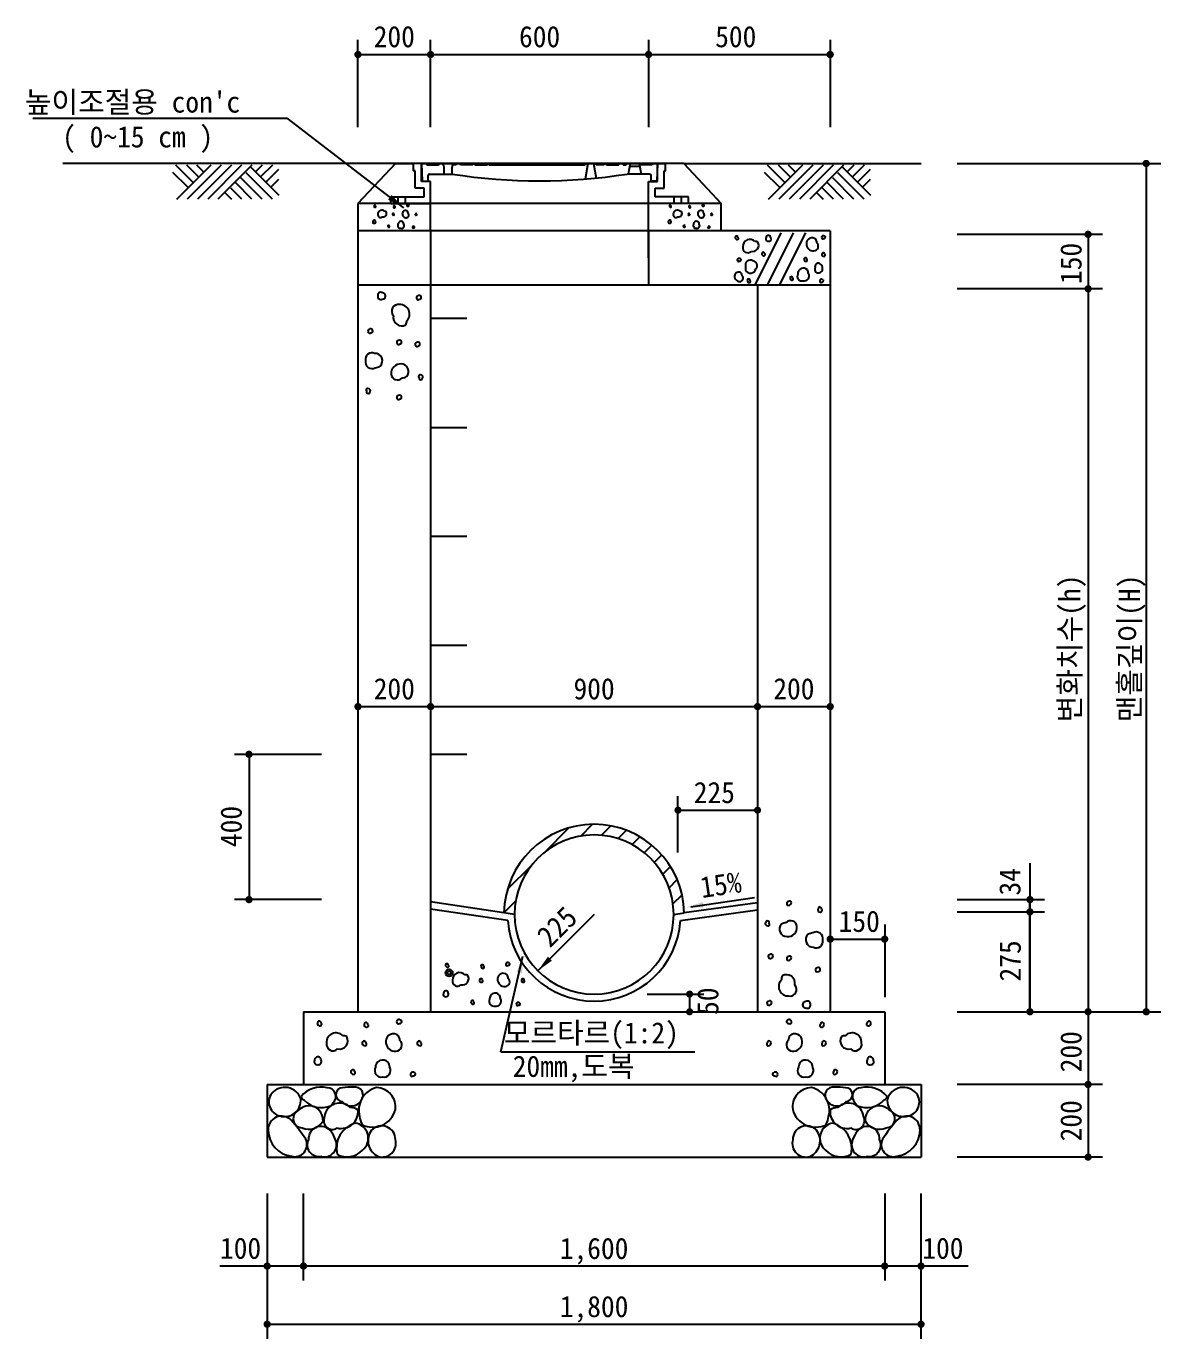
# Model space of a CAD drawing. Header units: inches. Extents: x 14 to 835, y 6 to 110.
# Drawn here: x 55.06 to 87.14, y 20.53 to 57.64 of the extents above; entities that cross this region are included whole.
import ezdxf
from ezdxf.enums import TextEntityAlignment as Align

# ---------------------------------------------------------------- set-up
doc = ezdxf.new("R2010")
doc.units = ezdxf.units.IN
doc.header["$MEASUREMENT"] = 0
for name, color, linetype in [('ARHT', 8, 'Continuous'), ('COBR', 3, 'Continuous'), ('CODN', 1, 'Continuous'), ('COMM', 7, 'Continuous'), ('TEXT', 3, 'Continuous')]:
    doc.layers.add(name, color=color, linetype=linetype)
doc.styles.add('돋움', font='DotumChe.TTF')

# ---------------------------------------------------------------- blocks, each defined once
blk = doc.blocks.new('*X10')
at = {"color": 0}
for p, q in [((6810, 2490), (6810, 2490)), ((6817.5, 2505), (6817.5, 2505)), ((6825, 2490), (6825, 2490)), ((6832.5, 2505), (6832.5, 2505)), ((6840, 2490), (6840, 2490)), ((6855, 2490), (6855, 2490)), ((6870, 2490), (6870, 2490)), ((6885, 2490), (6885, 2490)), ((6900, 2490), (6900, 2490)), ((6915, 2490), (6915, 2490)), ((6930, 2490), (6930, 2490)), ((7590, 2490), (7590, 2490)), ((7605, 2490), (7605, 2490)), ((7620, 2490), (7620, 2490)), ((7635, 2490), (7635, 2490)), ((7650, 2490), (7650, 2490)), ((7665, 2490), (7665, 2490)), ((7680, 2490), (7680, 2490)), ((7687.5, 2505), (7687.5, 2505)), ((7695, 2490), (7695, 2490)), ((7702.5, 2505), (7702.5, 2505)), ((6907.5, 2475), (6907.5, 2475)), ((6922.5, 2475), (6922.5, 2475)), ((6937.5, 2475), (6937.5, 2475)), ((6952.5, 2475), (6952.5, 2475)), ((6967.5, 2475), (6967.5, 2475)), ((6982.5, 2475), (6982.5, 2475)), ((6997.5, 2475), (6997.5, 2475)), ((7005, 2460), (7005, 2460)), ((7012.5, 2475), (7012.5, 2475)), ((7020, 2460), (7020, 2460)), ((7027.5, 2475), (7027.5, 2475)), ((7035, 2460), (7035, 2460)), ((7485, 2460), (7485, 2460)), ((7492.5, 2475), (7492.5, 2475)), ((7500, 2460), (7500, 2460)), ((7507.5, 2475), (7507.5, 2475)), ((7515, 2460), (7515, 2460)), ((7522.5, 2475), (7522.5, 2475)), ((7537.5, 2475), (7537.5, 2475)), ((7552.5, 2475), (7552.5, 2475)), ((7567.5, 2475), (7567.5, 2475)), ((7582.5, 2475), (7582.5, 2475)), ((7597.5, 2475), (7597.5, 2475)), ((7612.5, 2475), (7612.5, 2475)), ((7020, 2430), (7020, 2430)), ((7027.5, 2445), (7027.5, 2445)), ((7027.5, 2415), (7027.5, 2415)), ((7035, 2430), (7035, 2430)), ((7042.5, 2415), (7042.5, 2415)), ((7477.5, 2415), (7477.5, 2415)), ((7485, 2430), (7485, 2430)), ((7492.5, 2445), (7492.5, 2445)), ((7492.5, 2415), (7492.5, 2415)), ((7500, 2430), (7500, 2430)), ((7035, 2400), (7035, 2400)), ((7042.5, 2385), (7042.5, 2385)), ((7477.5, 2385), (7477.5, 2385)), ((7485, 2400), (7485, 2400)), ((7050, 2370), (7050, 2370)), ((7057.5, 2355), (7057.5, 2355)), ((7065, 2340), (7065, 2340)), ((7440, 2340), (7440, 2340)), ((7455, 2340), (7455, 2340)), ((7462.5, 2355), (7462.5, 2355)), ((7470, 2370), (7470, 2370)), ((7072.5, 2325), (7072.5, 2325)), ((7080, 2310), (7080, 2310)), ((7087.5, 2325), (7087.5, 2325)), ((7095, 2310), (7095, 2310)), ((7425, 2310), (7425, 2310)), ((7432.5, 2325), (7432.5, 2325)), ((7440, 2310), (7440, 2310)), ((7447.5, 2325), (7447.5, 2325)), ((7102.5, 2295), (7102.5, 2295)), ((7117.5, 2295), (7117.5, 2295)), ((7125, 2280), (7125, 2280)), ((7140, 2280), (7140, 2280)), ((7147.5, 2265), (7147.5, 2265)), ((7162.5, 2265), (7162.5, 2265)), ((7177.5, 2265), (7177.5, 2265)), ((7342.5, 2265), (7342.5, 2265)), ((7357.5, 2265), (7357.5, 2265)), ((7372.5, 2265), (7372.5, 2265)), ((7380, 2280), (7380, 2280)), ((7395, 2280), (7395, 2280)), ((7402.5, 2295), (7402.5, 2295)), ((7417.5, 2295), (7417.5, 2295)), ((7170, 2250), (7170, 2250)), ((7185, 2250), (7185, 2250)), ((7200, 2250), (7200, 2250)), ((7215, 2250), (7215, 2250)), ((7222.5, 2235), (7222.5, 2235)), ((7230, 2250), (7230, 2250)), ((7237.5, 2235), (7237.5, 2235)), ((7245, 2250), (7245, 2250)), ((7252.5, 2235), (7252.5, 2235)), ((7260, 2250), (7260, 2250)), ((7267.5, 2235), (7267.5, 2235)), ((7275, 2250), (7275, 2250)), ((7282.5, 2235), (7282.5, 2235)), ((7290, 2250), (7290, 2250)), ((7297.5, 2235), (7297.5, 2235)), ((7305, 2250), (7305, 2250)), ((7320, 2250), (7320, 2250)), ((7335, 2250), (7335, 2250)), ((7350, 2250), (7350, 2250))]:
    blk.add_line(p, q, dxfattribs=at)
blk = doc.blocks.new('*X11')
at = {"color": 0}
for p, q in [((7120.3, 2651.3), (7188.8, 2719.8)), ((7222.3, 2696.8), (7255.4, 2730)), ((7281.1, 2699), (7307.6, 2725.5)), ((7328.1, 2689.5), (7351.6, 2713)), ((7367.7, 2672.5), (7389.7, 2694.5)), ((7401.6, 2649.8), (7422.9, 2671.2)), ((7430.3, 2622), (7451.6, 2643.3)), ((7015.2, 2546.2), (7083.7, 2614.7)), ((7453.9, 2589.1), (7475.8, 2610.9)), ((7472, 2550.5), (7495.1, 2573.7)), ((7483, 2505), (7508.8, 2530.8)), ((7005, 2479.6), (7038.2, 2512.7)), ((7513.9, 2479.3), (7514.9, 2480.3))]:
    blk.add_line(p, q, dxfattribs=at)

msp = doc.modelspace()

# ---------------------------------------------------------------- linework, layer by layer
at = {"layer": 'ARHT', "linetype": 'Continuous'}
for p, q in [((59.202, 53.515), (59.624, 53.093)), ((59.286, 53.718), (59.777, 53.227)), ((59.321, 52.748), (60.292, 53.718)), ((59.591, 53.718), (59.933, 53.377)), ((59.624, 52.76), (60.582, 53.718)), ((59.882, 53.718), (60.078, 53.522)), ((59.914, 52.76), (60.873, 53.718)), ((60.205, 52.76), (61.163, 53.718)), ((60.495, 52.76), (61.454, 53.718)), ((61.272, 53.505), (62.018, 52.76)), ((61.418, 53.651), (62.205, 52.863)), ((61.547, 53.521), (61.744, 53.718)), ((61.692, 53.376), (62.035, 53.718)), ((61.838, 53.231), (62.205, 53.598)), ((75.933, 53.515), (76.355, 53.093)), ((76.017, 53.718), (76.509, 53.227)), ((76.052, 52.748), (77.023, 53.718)), ((76.323, 53.718), (76.664, 53.377)), ((76.355, 52.76), (77.314, 53.718)), ((76.613, 53.718), (76.81, 53.522)), ((76.646, 52.76), (77.604, 53.718)), ((76.937, 52.76), (77.895, 53.718)), ((77.227, 52.76), (78.185, 53.718)), ((78.004, 53.505), (78.749, 52.76)), ((78.149, 53.651), (78.937, 52.863)), ((78.279, 53.521), (78.476, 53.718)), ((78.424, 53.376), (78.767, 53.718)), ((78.569, 53.231), (78.937, 53.598)), ((60.836, 53.07), (61.146, 52.76)), ((60.982, 53.215), (61.437, 52.76)), ((61.127, 53.36), (61.727, 52.76)), ((61.983, 53.085), (62.205, 53.308)), ((77.568, 53.07), (77.878, 52.76)), ((77.713, 53.215), (78.168, 52.76)), ((77.859, 53.36), (78.459, 52.76)), ((78.714, 53.085), (78.937, 53.308)), ((60.691, 52.924), (60.868, 52.748)), ((77.423, 52.924), (77.6, 52.748)), ((66.041, 51.971), (66.03, 51.973)), ((74.395, 51.971), (74.385, 51.973)), ((75.675, 50.315), (76.415, 51.794)), ((76.02, 50.315), (76.76, 51.794)), ((76.365, 50.315), (77.105, 51.794)), ((77.603, 50.466), (77.584, 50.47)), ((64.77, 47.256), (64.775, 47.282)), ((77.472, 32.728), (77.466, 32.701)), ((66.065, 28.043), (66.039, 28.049)), ((76.176, 28.043), (76.203, 28.049))]:
    msp.add_line(p, q, dxfattribs=at)
at = {"layer": 'ARHT', "color": 11, "linetype": 'Continuous'}
msp.add_line((69.025, 30.019), (69.005, 30.024), dxfattribs=at)
for radius in [0.1, 0.05]:
    msp.add_circle((67.021, 30.872), radius, dxfattribs=at)
at = {"layer": 'ARHT', "linetype": 'Continuous'}
for centre, radius, start, end in [((64.921, 52.551), 0.0235, 43.2378, 176.8603), ((64.929, 52.55), 0.0316, 175.4289, 272.3895), ((64.929, 52.538), 0.0198, 274.4012, 46.1403), ((64.896, 52.546), 0.047, 7.4707, 26.3965), ((65.117, 52.326), 0.111, 44.87, 182.678), ((65.156, 52.346), 0.0982, 257.4041, 30.0674), ((65.201, 52.32), 0.0846, 62.0906, 93.7289), ((65.444, 52.321), 0.0235, 43.2378, 176.8603), ((65.466, 52.535), 0.0235, 43.2378, 176.8603), ((65.474, 52.534), 0.0316, 175.4289, 272.3895), ((65.419, 52.316), 0.047, 7.4707, 26.3965), ((65.474, 52.522), 0.0198, 274.4012, 46.1403), ((65.441, 52.531), 0.047, 7.4707, 26.3965), ((65.805, 52.33), 0.107, 174.9558, 276.2235), ((65.785, 52.34), 0.0874, 47.147, 179.9017), ((65.811, 52.297), 0.073, 274.4012, 46.1403), ((65.849, 52.566), 0.0269, 44.87, 182.678), ((65.841, 52.562), 0.0187, 169.2856, 313.1112), ((65.69, 52.327), 0.173, 7.4707, 26.3965), ((65.859, 52.571), 0.0237, 257.4041, 30.0674), ((65.87, 52.565), 0.0204, 62.0906, 93.7289), ((66.085, 52.321), 0.0235, 43.2378, 176.8603), ((66.06, 52.316), 0.047, 7.4707, 26.3965), ((73.276, 52.551), 0.0235, 43.2378, 176.8603), ((73.284, 52.55), 0.0316, 175.4289, 272.3895), ((73.284, 52.538), 0.0198, 274.4012, 46.1403), ((73.251, 52.546), 0.047, 7.4707, 26.3965), ((73.472, 52.326), 0.111, 44.87, 182.678), ((73.511, 52.346), 0.0982, 257.4041, 30.0674), ((73.556, 52.32), 0.0846, 62.0906, 93.7289), ((73.799, 52.321), 0.0235, 43.2378, 176.8603), ((73.821, 52.535), 0.0235, 43.2378, 176.8603), ((73.829, 52.534), 0.0316, 175.4289, 272.3895), ((73.774, 52.316), 0.047, 7.4707, 26.3965), ((73.829, 52.522), 0.0198, 274.4012, 46.1403), ((73.796, 52.531), 0.047, 7.4707, 26.3965), ((74.159, 52.33), 0.107, 174.9558, 276.2235), ((74.14, 52.34), 0.0874, 47.147, 179.9017), ((74.166, 52.297), 0.073, 274.4012, 46.1403), ((74.204, 52.566), 0.0269, 44.87, 182.678), ((74.196, 52.562), 0.0187, 169.2856, 313.1112), ((74.045, 52.327), 0.173, 7.4707, 26.3965), ((74.214, 52.571), 0.0237, 257.4041, 30.0674), ((74.224, 52.565), 0.0204, 62.0906, 93.7289), ((74.44, 52.321), 0.0235, 43.2378, 176.8603), ((74.415, 52.316), 0.047, 7.4707, 26.3965), ((64.896, 52.101), 0.0345, 154.5657, 281.7699), ((64.905, 52.118), 0.04, 44.87, 182.678), ((64.911, 52.102), 0.0353, 257.4041, 30.0674), ((64.858, 52.108), 0.0847, 7.4707, 26.3965), ((65.081, 52.307), 0.0774, 169.2856, 313.1112), ((65.319, 51.984), 0.0316, 175.4289, 272.3895), ((65.311, 51.985), 0.0235, 43.2378, 176.8603), ((65.319, 51.972), 0.0198, 274.4012, 46.1403), ((65.286, 51.981), 0.047, 7.4707, 26.3965), ((65.452, 52.32), 0.0316, 175.4289, 272.3895), ((65.452, 52.308), 0.0198, 274.4012, 46.1403), ((65.643, 51.998), 0.0755, 154.5657, 281.7699), ((65.662, 52.034), 0.0875, 44.87, 182.678), ((65.675, 51.999), 0.0771, 257.4041, 30.0674), ((65.558, 52.014), 0.185, 7.4707, 26.3965), ((66.002, 51.949), 0.0187, 169.2856, 313.1112), ((66.011, 51.954), 0.0269, 44.87, 182.678), ((66.02, 51.959), 0.0237, 257.4041, 30.0674), ((66.093, 52.32), 0.0316, 175.4289, 272.3895), ((66.093, 52.308), 0.0198, 274.4012, 46.1403), ((73.251, 52.101), 0.0345, 154.5657, 281.7699), ((73.26, 52.118), 0.04, 44.87, 182.678), ((73.266, 52.102), 0.0353, 257.4041, 30.0674), ((73.212, 52.108), 0.0847, 7.4707, 26.3965), ((73.436, 52.307), 0.0774, 169.2856, 313.1112), ((73.674, 51.984), 0.0316, 175.4289, 272.3895), ((73.666, 51.985), 0.0235, 43.2378, 176.8603), ((73.674, 51.972), 0.0198, 274.4012, 46.1403), ((73.641, 51.981), 0.047, 7.4707, 26.3965), ((73.807, 52.32), 0.0316, 175.4289, 272.3895), ((73.807, 52.308), 0.0198, 274.4012, 46.1403), ((73.998, 51.998), 0.0755, 154.5657, 281.7699), ((74.017, 52.034), 0.0875, 44.87, 182.678), ((74.03, 51.999), 0.0771, 257.4041, 30.0674), ((73.913, 52.014), 0.185, 7.4707, 26.3965), ((74.357, 51.949), 0.0187, 169.2856, 313.1112), ((74.366, 51.954), 0.0269, 44.87, 182.678), ((74.375, 51.959), 0.0237, 257.4041, 30.0674), ((74.448, 52.32), 0.0316, 175.4289, 272.3895), ((74.448, 52.308), 0.0198, 274.4012, 46.1403), ((75.154, 51.664), 0.0427, 43.2378, 176.8603), ((75.168, 51.662), 0.0574, 175.4289, 272.3895), ((75.168, 51.641), 0.0361, 274.4012, 46.1403), ((75.108, 51.655), 0.0855, 7.4707, 26.3965), ((75.527, 51.41), 0.202, 44.87, 182.678), ((76.037, 51.62), 0.0628, 154.5657, 281.7699), ((76.053, 51.65), 0.0728, 44.87, 182.678), ((76.063, 51.621), 0.0642, 257.4041, 30.0674), ((75.966, 51.633), 0.154, 7.4707, 26.3965), ((77.282, 51.496), 0.159, 47.147, 179.9017), ((77.108, 51.473), 0.315, 7.4707, 26.3965), ((77.602, 51.667), 0.0489, 44.87, 182.678), ((77.587, 51.658), 0.034, 169.2856, 313.1112), ((77.619, 51.676), 0.0431, 257.4041, 30.0674), ((77.639, 51.664), 0.0372, 62.0906, 93.7289), ((75.463, 51.374), 0.141, 169.2856, 313.1112), ((75.599, 51.446), 0.178, 257.4041, 30.0674), ((75.681, 51.399), 0.154, 62.0906, 93.7289), ((75.906, 51.205), 0.0427, 43.2378, 176.8603), ((75.86, 51.196), 0.0855, 7.4707, 26.3965), ((77.317, 51.479), 0.195, 174.9558, 276.2235), ((77.328, 51.418), 0.133, 274.4012, 46.1403), ((77.604, 51.19), 0.0427, 43.2378, 176.8603), ((77.559, 51.181), 0.0855, 7.4707, 26.3965), ((75.219, 51.029), 0.0489, 44.87, 182.678), ((75.204, 51.021), 0.034, 169.2856, 313.1112), ((75.236, 51.038), 0.0431, 257.4041, 30.0674), ((75.256, 51.027), 0.0372, 62.0906, 93.7289), ((75.734, 50.797), 0.336, 170.7673, 189.6931), ((75.538, 50.883), 0.14, 60.7007, 193.364), ((75.595, 50.869), 0.137, 317.8623, 85.0665), ((75.92, 51.203), 0.0574, 175.4289, 272.3895), ((75.92, 51.181), 0.0361, 274.4012, 46.1403), ((77.098, 51.047), 0.0427, 43.2378, 176.8603), ((77.112, 51.045), 0.0574, 175.4289, 272.3895), ((77.112, 51.023), 0.0361, 274.4012, 46.1403), ((77.052, 51.038), 0.0855, 7.4707, 26.3965), ((77.46, 50.842), 0.0937, 67.8389, 199.578), ((77.434, 50.792), 0.149, 328.8666, 65.8272), ((77.619, 51.188), 0.0574, 175.4289, 272.3895), ((77.618, 51.166), 0.0361, 274.4012, 46.1403), ((75.204, 50.573), 0.111, 43.2378, 176.8603), ((75.242, 50.567), 0.149, 175.4289, 272.3895), ((75.241, 50.511), 0.0937, 274.4012, 46.1403), ((75.086, 50.55), 0.222, 7.4707, 26.3965), ((75.542, 50.815), 0.159, 208.1666, 345.9745), ((75.494, 50.447), 0.0427, 43.2378, 176.8603), ((75.449, 50.438), 0.0855, 7.4707, 26.3965), ((76.704, 50.515), 0.0427, 43.2378, 176.8603), ((76.719, 50.513), 0.0574, 175.4289, 272.3895), ((76.719, 50.491), 0.0361, 274.4012, 46.1403), ((76.659, 50.506), 0.0855, 7.4707, 26.3965), ((77.004, 50.571), 0.137, 154.5657, 281.7699), ((77.039, 50.638), 0.159, 44.87, 182.678), ((77.062, 50.574), 0.14, 257.4041, 30.0674), ((76.85, 50.6), 0.336, 7.4707, 26.3965), ((77.581, 50.738), 0.222, 160.9084, 179.8342), ((77.465, 50.77), 0.111, 196.6755, 330.298), ((77.549, 50.436), 0.0489, 44.87, 182.678), ((65.086, 50.03), 0.0838, 64.5657, 191.7699), ((65.127, 50.009), 0.0971, 314.87, 92.678), ((75.509, 50.444), 0.0574, 175.4289, 272.3895), ((75.509, 50.423), 0.0361, 274.4012, 46.1403), ((77.534, 50.427), 0.034, 169.2856, 313.1112), ((77.566, 50.445), 0.0431, 257.4041, 30.0674), ((65.088, 49.994), 0.0856, 167.4041, 300.0674), ((65.104, 50.124), 0.205, 277.4707, 296.3965), ((65.584, 49.581), 0.188, 79.2856, 223.1112), ((65.632, 49.496), 0.27, 314.87, 92.678), ((66.174, 49.95), 0.0766, 85.4289, 182.3895), ((66.146, 49.95), 0.0481, 184.4012, 316.1403), ((66.177, 49.969), 0.0569, 313.2378, 86.8603), ((66.166, 50.03), 0.114, 277.4707, 296.3965), ((65.68, 49.401), 0.238, 167.4041, 300.0674), ((64.803, 49.005), 0.0766, 85.4289, 182.3895), ((64.774, 49.005), 0.0481, 184.4012, 316.1403), ((64.806, 49.024), 0.0569, 313.2378, 86.8603), ((65.617, 49.291), 0.205, 332.0906, 3.7289), ((64.794, 49.085), 0.114, 277.4707, 296.3965), ((65.616, 48.683), 0.0766, 85.4289, 182.3895), ((65.588, 48.683), 0.0481, 184.4012, 316.1403), ((65.619, 48.702), 0.0569, 313.2378, 86.8603), ((65.607, 48.763), 0.114, 277.4707, 296.3965), ((66.136, 48.629), 0.0766, 85.4289, 182.3895), ((66.107, 48.629), 0.0481, 184.4012, 316.1403), ((66.139, 48.648), 0.0569, 313.2378, 86.8603), ((64.836, 48.221), 0.183, 64.5657, 191.7699), ((64.924, 48.174), 0.212, 314.87, 92.678), ((66.127, 48.709), 0.114, 277.4707, 296.3965), ((64.839, 48.143), 0.187, 167.4041, 300.0674), ((64.875, 48.426), 0.449, 277.4707, 296.3965), ((65.642, 47.828), 0.26, 84.9558, 186.2235), ((65.664, 47.875), 0.212, 317.147, 89.9017), ((65.56, 47.813), 0.177, 184.4012, 316.1403), ((65.633, 48.107), 0.419, 277.4707, 296.3965), ((66.203, 47.74), 0.0453, 79.2856, 223.1112), ((66.226, 47.697), 0.0575, 167.4041, 300.0674), ((66.214, 47.72), 0.0652, 314.87, 92.678), ((66.211, 47.67), 0.0496, 332.0906, 3.7289), ((64.718, 47.349), 0.0453, 79.2856, 223.1112), ((64.741, 47.306), 0.0575, 167.4041, 300.0674), ((64.729, 47.328), 0.0652, 314.87, 92.678), ((65.616, 47.128), 0.0766, 85.4289, 182.3895), ((65.619, 47.148), 0.0569, 313.2378, 86.8603), ((65.588, 47.129), 0.0481, 184.4012, 316.1403), ((65.607, 47.208), 0.114, 277.4707, 296.3965), ((76.622, 32.836), 0.0569, 133.2378, 266.8603), ((76.634, 32.775), 0.114, 97.4707, 116.3965), ((76.654, 32.855), 0.0481, 4.4012, 136.1403), ((76.625, 32.856), 0.0766, 265.4289, 2.3895), ((77.512, 32.655), 0.0652, 134.87, 272.678), ((77.501, 32.678), 0.0575, 347.4041, 120.0674), ((77.524, 32.635), 0.0453, 259.2856, 43.1112), ((76.027, 32.264), 0.0652, 134.87, 272.678), ((76.031, 32.313), 0.0496, 152.0906, 183.7289), ((76.016, 32.287), 0.0575, 347.4041, 120.0674), ((76.608, 31.877), 0.419, 97.4707, 116.3965), ((76.681, 32.17), 0.177, 4.4012, 136.1403), ((76.039, 32.243), 0.0453, 259.2856, 43.1112), ((76.577, 32.109), 0.212, 137.147, 269.9017), ((76.6, 32.156), 0.26, 264.9558, 6.2235), ((77.317, 31.81), 0.212, 134.87, 272.678), ((77.367, 31.558), 0.449, 97.4707, 116.3965), ((77.402, 31.841), 0.187, 347.4041, 120.0674), ((77.406, 31.763), 0.183, 244.5657, 11.7699), ((76.103, 31.335), 0.0569, 133.2378, 266.8603), ((76.114, 31.275), 0.114, 97.4707, 116.3965), ((76.134, 31.354), 0.0481, 4.4012, 136.1403), ((76.106, 31.355), 0.0766, 265.4289, 2.3895), ((76.622, 31.281), 0.0569, 133.2378, 266.8603), ((76.634, 31.221), 0.114, 97.4707, 116.3965), ((76.654, 31.3), 0.0481, 4.4012, 136.1403), ((76.625, 31.301), 0.0766, 265.4289, 2.3895), ((76.562, 30.583), 0.238, 347.4041, 120.0674), ((77.436, 30.959), 0.0569, 133.2378, 266.8603), ((77.448, 30.899), 0.114, 97.4707, 116.3965), ((77.467, 30.978), 0.0481, 4.4012, 136.1403), ((77.439, 30.979), 0.0766, 265.4289, 2.3895), ((76.61, 30.488), 0.27, 134.87, 272.678), ((76.624, 30.693), 0.205, 152.0906, 183.7289), ((76.657, 30.403), 0.188, 259.2856, 43.1112), ((76.076, 29.954), 0.114, 97.4707, 116.3965), ((76.096, 30.033), 0.0481, 4.4012, 136.1403), ((77.138, 29.86), 0.205, 97.4707, 116.3965), ((77.154, 29.99), 0.0856, 347.4041, 120.0674), ((76.064, 30.014), 0.0569, 133.2378, 266.8603), ((76.067, 30.034), 0.0766, 265.4289, 2.3895), ((77.115, 29.975), 0.0971, 134.87, 272.678), ((77.155, 29.954), 0.0838, 244.5657, 11.7699), ((63.352, 29.45), 0.0569, 43.2378, 176.8603), ((63.371, 29.447), 0.0766, 175.4289, 272.3895), ((63.371, 29.419), 0.0481, 274.4012, 46.1403), ((63.291, 29.439), 0.114, 7.4707, 26.3965), ((64.673, 29.412), 0.0569, 43.2378, 176.8603), ((64.692, 29.409), 0.0766, 175.4289, 272.3895), ((64.692, 29.38), 0.0481, 274.4012, 46.1403), ((64.612, 29.4), 0.114, 7.4707, 26.3965), ((65.581, 29.476), 0.0453, 169.2856, 313.1112), ((65.601, 29.487), 0.0652, 44.87, 182.678), ((65.624, 29.499), 0.0575, 257.4041, 30.0674), ((65.651, 29.484), 0.0496, 62.0906, 93.7289), ((76.617, 29.499), 0.0575, 149.9326, 282.5959), ((76.591, 29.484), 0.0496, 86.2711, 117.9094), ((76.64, 29.487), 0.0652, 357.322, 135.13), ((76.661, 29.476), 0.0453, 226.8888, 10.7144), ((77.55, 29.38), 0.0481, 133.8597, 265.5988), ((77.63, 29.4), 0.114, 153.6035, 172.5293), ((77.569, 29.412), 0.0569, 3.1397, 136.7622), ((77.549, 29.409), 0.0766, 267.6105, 4.5711), ((78.871, 29.419), 0.0481, 133.8597, 265.5988), ((78.95, 29.439), 0.114, 153.6035, 172.5293), ((78.89, 29.45), 0.0569, 3.1397, 136.7622), ((78.87, 29.447), 0.0766, 267.6105, 4.5711), ((63.825, 28.905), 0.27, 44.87, 182.678), ((63.92, 28.953), 0.238, 257.4041, 30.0674), ((64.03, 28.891), 0.205, 62.0906, 93.7289), ((64.619, 28.892), 0.0569, 43.2378, 176.8603), ((65.446, 28.937), 0.212, 47.147, 179.9017), ((65.508, 28.833), 0.177, 274.4012, 46.1403), ((65.214, 28.906), 0.419, 7.4707, 26.3965), ((66.173, 28.892), 0.0569, 43.2378, 176.8603), ((76.068, 28.892), 0.0569, 3.1397, 136.7622), ((76.734, 28.833), 0.177, 133.8597, 265.5988), ((77.027, 28.906), 0.419, 153.6035, 172.5293), ((76.795, 28.937), 0.212, 0.0983, 132.853), ((77.623, 28.892), 0.0569, 3.1397, 136.7622), ((78.321, 28.953), 0.238, 149.9326, 282.5959), ((78.212, 28.891), 0.205, 86.2711, 117.9094), ((78.416, 28.905), 0.27, 357.322, 135.13), ((63.74, 28.857), 0.188, 169.2856, 313.1112), ((64.638, 28.889), 0.0766, 175.4289, 272.3895), ((64.638, 28.861), 0.0481, 274.4012, 46.1403), ((64.558, 28.881), 0.114, 7.4707, 26.3965), ((65.493, 28.915), 0.26, 174.9558, 276.2235), ((66.193, 28.889), 0.0766, 175.4289, 272.3895), ((66.192, 28.861), 0.0481, 274.4012, 46.1403), ((66.113, 28.881), 0.114, 7.4707, 26.3965), ((76.049, 28.861), 0.0481, 133.8597, 265.5988), ((76.129, 28.881), 0.114, 153.6035, 172.5293), ((76.049, 28.889), 0.0766, 267.6105, 4.5711), ((76.748, 28.915), 0.26, 263.7765, 5.0442), ((77.604, 28.861), 0.0481, 133.8597, 265.5988), ((77.683, 28.881), 0.114, 153.6035, 172.5293), ((77.603, 28.889), 0.0766, 267.6105, 4.5711), ((78.502, 28.857), 0.188, 226.8888, 10.7144), ((63.291, 28.359), 0.0838, 154.5657, 281.7699), ((63.312, 28.4), 0.0971, 44.87, 182.678), ((63.327, 28.361), 0.0856, 257.4041, 30.0674), ((63.197, 28.377), 0.205, 7.4707, 26.3965), ((65.147, 28.197), 0.212, 44.87, 182.678), ((65.178, 28.112), 0.187, 257.4041, 30.0674), ((64.896, 28.148), 0.449, 7.4707, 26.3965), ((77.063, 28.112), 0.187, 149.9326, 282.5959), ((77.346, 28.148), 0.449, 153.6035, 172.5293), ((77.094, 28.197), 0.212, 357.322, 135.13), ((78.915, 28.361), 0.0856, 149.9326, 282.5959), ((79.044, 28.377), 0.205, 153.6035, 172.5293), ((78.929, 28.4), 0.0971, 357.322, 135.13), ((78.95, 28.359), 0.0838, 258.2301, 25.4343), ((64.297, 28.079), 0.0569, 43.2378, 176.8603), ((64.316, 28.076), 0.0766, 175.4289, 272.3895), ((64.316, 28.047), 0.0481, 274.4012, 46.1403), ((64.236, 28.067), 0.114, 7.4707, 26.3965), ((65.1, 28.109), 0.183, 154.5657, 281.7699), ((65.993, 28.003), 0.0652, 44.87, 182.678), ((65.972, 27.991), 0.0453, 169.2856, 313.1112), ((66.015, 28.014), 0.0575, 257.4041, 30.0674), ((76.226, 28.014), 0.0575, 149.9326, 282.5959), ((76.249, 28.003), 0.0652, 357.322, 135.13), ((76.27, 27.991), 0.0453, 226.8888, 10.7144), ((77.141, 28.109), 0.183, 258.2301, 25.4343), ((77.926, 28.047), 0.0481, 133.8597, 265.5988), ((78.006, 28.067), 0.114, 153.6035, 172.5293), ((77.945, 28.079), 0.0569, 3.1397, 136.7622), ((77.925, 28.076), 0.0766, 267.6105, 4.5711), ((62.328, 27.221), 0.404, 143.3184, 257.1903), ((62.373, 27.155), 0.481, 18.887, 140.2216), ((63.392, 26.931), 0.712, 75.2325, 141.2374), ((63.579, 27.38), 0.24, 313.4723, 91.2802), ((64.007, 27.43), 0.193, 88.7771, 266.109), ((64.226, 26.286), 1.354, 86.3056, 99.1331), ((64.361, 27.411), 0.231, 320.1523, 101.992), ((65.122, 26.99), 0.655, 103.2289, 195.7468), ((64.961, 27.08), 0.548, 352.2367, 88.8759), ((77.28, 27.08), 0.548, 91.1241, 187.7633), ((77.12, 26.99), 0.655, 344.2532, 76.7711), ((77.881, 27.411), 0.231, 78.008, 219.8477), ((78.016, 26.286), 1.354, 80.8669, 93.6944), ((78.235, 27.43), 0.193, 273.891, 91.2229), ((78.663, 27.38), 0.24, 88.7198, 226.5277), ((78.849, 26.931), 0.712, 38.7626, 104.7675), ((79.868, 27.155), 0.481, 39.7784, 161.113), ((79.914, 27.221), 0.404, 282.8097, 36.6816), ((62.369, 27.269), 0.46, 253.4661, 5.1904), ((63.057, 26.713), 0.399, 356.8044, 137.4334), ((62.954, 27.395), 0.119, 188.7562, 252.4525), ((63.408, 27.714), 0.654, 221.4491, 293.9422), ((63.926, 26.762), 0.429, 44.5766, 173.8021), ((63.529, 27.303), 0.236, 307.7279, 335.5329), ((64.257, 27.443), 0.334, 218.018, 327.4749), ((77.985, 27.443), 0.334, 212.5251, 321.982), ((78.315, 26.762), 0.429, 6.1979, 135.4234), ((78.712, 27.303), 0.236, 204.4671, 232.2721), ((78.833, 27.714), 0.654, 246.0578, 318.5509), ((79.184, 26.713), 0.399, 42.5666, 183.1956), ((79.287, 27.395), 0.119, 287.5475, 351.2438), ((79.872, 27.269), 0.46, 174.8096, 286.5339), ((62.287, 26.437), 0.383, 44.87, 182.678), ((62.873, 26.749), 0.259, 115.0719, 268.1073), ((63.724, 26.697), 0.25, 153.5824, 302.6137), ((63.97, 26.95), 0.477, 256.5041, 6.1264), ((64.183, 26.504), 0.561, 62.2243, 84.9793), ((65.157, 26.884), 0.669, 186.1339, 206.9621), ((64.858, 27.179), 0.669, 243.5752, 344.9668), ((77.384, 27.179), 0.669, 195.0332, 296.4248), ((77.085, 26.884), 0.669, 333.0379, 353.8661), ((78.271, 26.95), 0.477, 173.8736, 283.4959), ((78.059, 26.504), 0.561, 95.0207, 117.7757), ((78.518, 26.697), 0.25, 237.3863, 26.4176), ((79.369, 26.749), 0.259, 271.8927, 64.9281), ((79.955, 26.437), 0.383, 357.322, 135.13), ((62.656, 26.433), 0.751, 181.0237, 262.833), ((58.591, 23.279), 5.244, 33.3977, 40.8297), ((63.056, 26.899), 0.451, 244.781, 332.5894), ((63.399, 26.181), 0.351, 38.708, 183.5344), ((62.958, 25.844), 0.907, 19.9867, 37.8761), ((64.587, 25.907), 0.753, 107.5131, 192.6092), ((64.306, 26.197), 0.431, 308.1723, 82.8218), ((65.222, 26.127), 0.492, 142.6908, 245.0164), ((65.113, 26.159), 0.389, 0.0362, 136.708), ((77.128, 26.159), 0.389, 43.292, 179.9638), ((77.02, 26.127), 0.492, 294.9836, 37.3092), ((77.935, 26.197), 0.431, 97.1782, 231.8277), ((77.655, 25.907), 0.753, 347.3908, 72.4869), ((79.284, 25.844), 0.907, 142.1239, 160.0133), ((78.842, 26.181), 0.351, 356.4656, 141.292), ((79.186, 26.899), 0.451, 207.4106, 295.219), ((83.651, 23.279), 5.244, 139.1703, 146.6023), ((79.586, 26.433), 0.751, 277.167, 358.9763), ((62.656, 26.019), 0.345, 254.0835, 25.1885), ((63.335, 26.007), 0.325, 151.9838, 280.3943), ((63.497, 26.014), 0.343, 252.5401, 24.0893), ((65.126, 26.054), 0.39, 253.2058, 15.6441), ((77.115, 26.054), 0.39, 164.3559, 286.7942), ((78.745, 26.014), 0.343, 155.9107, 287.4599), ((78.906, 26.007), 0.325, 259.6057, 28.0162), ((79.585, 26.019), 0.345, 154.8115, 285.9165), ((64.138, 26.261), 0.592, 241.0851, 317.2109), ((78.103, 26.261), 0.592, 222.7891, 298.9149)]:
    msp.add_arc(centre, radius, start, end, dxfattribs=at)
at = {"layer": 'ARHT', "color": 11, "linetype": 'Continuous'}
for centre, radius, start, end in [((66.962, 31.09), 0.0433, 43.2378, 176.8603), ((66.977, 31.088), 0.0582, 175.4289, 272.3895), ((66.976, 31.066), 0.0366, 274.4012, 46.1403), ((66.916, 31.081), 0.0867, 7.4707, 26.3965), ((67.322, 30.675), 0.205, 44.87, 182.678), ((67.394, 30.711), 0.181, 257.4041, 30.0674), ((67.478, 30.664), 0.156, 62.0906, 93.7289), ((67.966, 31.061), 0.0433, 43.2378, 176.8603), ((67.981, 31.058), 0.0582, 175.4289, 272.3895), ((67.981, 31.037), 0.0366, 274.4012, 46.1403), ((67.92, 31.052), 0.0867, 7.4707, 26.3965), ((68.555, 30.7), 0.161, 47.147, 179.9017), ((68.657, 31.109), 0.0345, 169.2856, 313.1112), ((68.673, 31.118), 0.0496, 44.87, 182.678), ((68.378, 30.676), 0.319, 7.4707, 26.3965), ((68.69, 31.127), 0.0437, 257.4041, 30.0674), ((68.71, 31.115), 0.0377, 62.0906, 93.7289), ((67.257, 30.639), 0.143, 169.2856, 313.1112), ((67.925, 30.665), 0.0433, 43.2378, 176.8603), ((67.94, 30.663), 0.0582, 175.4289, 272.3895), ((67.94, 30.641), 0.0366, 274.4012, 46.1403), ((67.879, 30.656), 0.0867, 7.4707, 26.3965), ((68.59, 30.683), 0.198, 174.9558, 276.2235), ((68.601, 30.62), 0.135, 274.4012, 46.1403), ((69.123, 30.663), 0.0582, 175.4289, 272.3895), ((69.108, 30.665), 0.0433, 43.2378, 176.8603), ((69.122, 30.641), 0.0366, 274.4012, 46.1403), ((69.062, 30.656), 0.0867, 7.4707, 26.3965), ((66.916, 30.26), 0.0637, 154.5657, 281.7699), ((66.932, 30.291), 0.0738, 44.87, 182.678), ((66.943, 30.261), 0.0651, 257.4041, 30.0674), ((66.844, 30.273), 0.156, 7.4707, 26.3965), ((67.68, 30.047), 0.0433, 43.2378, 176.8603), ((67.634, 30.038), 0.0867, 7.4707, 26.3965), ((68.292, 30.07), 0.139, 154.5657, 281.7699), ((68.327, 30.137), 0.161, 44.87, 182.678), ((68.351, 30.072), 0.142, 257.4041, 30.0674), ((68.136, 30.099), 0.341, 7.4707, 26.3965), ((67.695, 30.044), 0.0582, 175.4289, 272.3895), ((67.695, 30.023), 0.0366, 274.4012, 46.1403), ((68.955, 29.98), 0.0345, 169.2856, 313.1112), ((68.97, 29.989), 0.0496, 44.87, 182.678), ((68.988, 29.997), 0.0437, 257.4041, 30.0674)]:
    msp.add_arc(centre, radius, start, end, dxfattribs=at)
at = {"layer": 'COBR'}
for p, q in [((66.499, 49.378), (67.526, 49.378)), ((66.499, 46.296), (67.526, 46.296)), ((66.499, 43.215), (67.526, 43.215)), ((66.499, 40.133), (67.526, 40.133)), ((66.499, 37.052), (67.526, 37.052))]:
    msp.add_line(p, q, dxfattribs=at)
at = {"layer": 'CODN', "linetype": 'Continuous'}
for p, q in [((64.444, 54.783), (64.444, 57.248)), ((66.499, 54.783), (66.499, 57.248)), ((72.661, 57.248), (72.661, 54.783)), ((77.797, 57.248), (77.797, 54.783)), ((64.444, 56.837), (77.797, 56.837)), ((55.249, 55.036), (62.433, 55.036)), ((62.433, 55.036), (65.736, 52.5)), ((81.392, 53.756), (87.144, 53.756)), ((86.734, 53.756), (86.734, 29.772)), ((81.392, 51.753), (85.501, 51.753)), ((85.09, 51.753), (85.09, 25.663)), ((85.501, 50.212), (81.392, 50.212)), ((64.444, 38.4), (77.797, 38.4)), ((60.952, 37.052), (63.417, 37.052)), ((61.363, 37.052), (61.363, 32.943)), ((73.493, 34.272), (73.493, 35.872)), ((73.493, 35.472), (75.743, 35.472)), ((83.447, 33.97), (83.447, 29.772)), ((63.417, 32.943), (60.952, 32.943)), ((75.656, 32.994), (73.858, 32.727)), ((81.392, 32.943), (83.857, 32.943)), ((83.447, 29.772), (83.447, 32.943)), ((71.121, 32.522), (69.53, 30.931)), ((81.392, 32.596), (83.857, 32.596)), ((79.338, 32.237), (79.338, 30.183)), ((77.797, 31.826), (79.338, 31.826)), ((68.48, 28.644), (69.107, 31.342)), ((72.621, 30.272), (74.221, 30.272)), ((73.821, 30.272), (73.821, 29.772)), ((81.392, 29.772), (87.144, 29.772)), ((68.48, 28.644), (73.971, 28.644)), ((85.501, 27.717), (81.392, 27.717)), ((85.501, 25.663), (81.392, 25.663)), ((61.876, 24.636), (61.876, 20.527)), ((62.904, 22.171), (62.904, 24.636)), ((79.338, 24.636), (79.338, 22.171)), ((80.365, 20.527), (80.365, 24.636)), ((81.7, 22.582), (60.541, 22.582)), ((61.876, 20.938), (80.365, 20.938))]:
    msp.add_line(p, q, dxfattribs=at)
for points, const_width in [([(64.393, 56.837, 1), (64.496, 56.837, 1)], 0.103), ([(66.447, 56.837, 1), (66.55, 56.837, 1)], 0.103), ([(72.61, 56.837, 1), (72.713, 56.837, 1)], 0.103), ([(77.746, 56.837, 1), (77.849, 56.837, 1)], 0.103), ([(86.682, 53.756, 1), (86.785, 53.756, 1)], 0.103), ([(85.039, 51.753, 1), (85.141, 51.753, 1)], 0.103), ([(85.039, 50.212, 1), (85.141, 50.212, 1)], 0.103), ([(64.393, 38.4, 1), (64.496, 38.4, 1)], 0.103), ([(66.447, 38.4, 1), (66.55, 38.4, 1)], 0.103), ([(75.692, 38.4, 1), (75.794, 38.4, 1)], 0.103), ([(77.746, 38.4, 1), (77.849, 38.4, 1)], 0.103), ([(61.311, 37.052, 1), (61.414, 37.052, 1)], 0.103), ([(73.443, 35.472, 1), (73.543, 35.472, 1)], 0.1), ([(75.693, 35.472, 1), (75.793, 35.472, 1)], 0.1), ([(61.311, 32.943, 1), (61.414, 32.943, 1)], 0.103), ([(83.395, 32.943, 1), (83.498, 32.943, 1)], 0.103), ([(83.395, 32.596, 1), (83.498, 32.596, 1)], 0.103), ([(77.746, 31.826, 1), (77.849, 31.826, 1)], 0.103), ([(79.287, 31.826, 1), (79.389, 31.826, 1)], 0.103), ([(73.771, 30.272, 1), (73.871, 30.272, 1)], 0.1), ([(73.771, 29.772, 1), (73.871, 29.772, 1)], 0.1), ([(83.395, 29.772, 1), (83.498, 29.772, 1)], 0.103), ([(85.039, 29.772, 1), (85.141, 29.772, 1)], 0.103), ([(86.682, 29.772, 1), (86.785, 29.772, 1)], 0.103), ([(85.039, 27.717, 1), (85.141, 27.717, 1)], 0.103), ([(85.039, 25.663, 1), (85.141, 25.663, 1)], 0.103), ([(61.825, 22.582, 1), (61.928, 22.582, 1)], 0.103), ([(62.852, 22.582, 1), (62.955, 22.582, 1)], 0.103), ([(79.287, 22.582, 1), (79.389, 22.582, 1)], 0.103), ([(80.314, 22.582, 1), (80.417, 22.582, 1)], 0.103), ([(61.825, 20.938, 1), (61.928, 20.938, 1)], 0.103), ([(80.314, 20.938, 1), (80.417, 20.938, 1)], 0.103)]:
    msp.add_lwpolyline(points, format="xyb", close=True, dxfattribs=dict(at, const_width=const_width))
for points in [[(65.395, 52.866), (65.295, 52.735), (65.736, 52.5)], [(74.223, 32.719), (74.199, 32.877), (73.736, 32.727)], [(68.927, 30.89), (69.084, 30.856), (69.107, 31.342)], [(69.926, 31.214), (69.813, 31.327), (69.53, 30.931)]]:
    msp.add_solid(points, dxfattribs=at)
at = {"layer": 'COMM'}
for p, q in [((73.658, 53.756), (56.094, 53.756)), ((65.502, 53.756), (66.016, 53.756)), ((66.242, 53.756), (66.016, 53.756)), ((66.057, 53.55), (66.016, 53.55)), ((66.057, 53.057), (66.057, 53.55)), ((66.242, 53.242), (66.242, 53.756)), ((66.242, 53.756), (66.262, 53.252)), ((66.375, 53.756), (66.396, 53.715)), ((72.692, 53.458), (72.281, 53.458)), ((72.394, 53.756), (72.449, 53.458)), ((72.436, 53.715), (72.415, 53.756)), ((72.764, 53.715), (72.436, 53.715)), ((72.785, 53.756), (72.764, 53.715)), ((72.918, 53.756), (72.898, 53.252)), ((72.918, 53.242), (72.918, 53.756)), ((72.918, 53.756), (73.144, 53.756)), ((73.103, 53.55), (73.144, 53.55)), ((73.103, 53.057), (73.103, 53.55)), ((73.658, 53.756), (80.365, 53.756)), ((66.499, 53.242), (66.242, 53.242)), ((66.262, 53.252), (66.427, 53.252)), ((66.427, 53.252), (66.427, 53.417)), ((66.499, 52.626), (66.499, 53.242)), ((72.661, 52.626), (72.661, 53.242)), ((72.661, 53.242), (72.918, 53.242)), ((72.733, 53.252), (72.733, 53.417)), ((72.898, 53.252), (72.733, 53.252)), ((65.369, 52.811), (66.314, 52.811)), ((65.369, 52.626), (65.369, 52.811)), ((65.574, 52.811), (65.574, 52.626)), ((65.78, 52.811), (65.78, 52.626)), ((66.314, 53.057), (66.057, 53.057)), ((66.314, 52.811), (66.314, 53.057)), ((72.846, 53.057), (73.103, 53.057)), ((72.846, 52.811), (72.846, 53.057)), ((73.791, 52.811), (72.846, 52.811)), ((73.38, 52.811), (73.38, 52.626)), ((73.586, 52.811), (73.586, 52.626)), ((73.791, 52.626), (73.791, 52.811)), ((74.716, 52.626), (64.444, 52.626)), ((64.444, 52.626), (64.444, 51.856)), ((65.369, 52.626), (66.499, 52.626)), ((66.499, 51.856), (66.499, 52.626)), ((72.661, 51.085), (72.661, 52.626)), ((73.791, 52.626), (72.661, 52.626)), ((74.716, 51.856), (74.716, 52.626)), ((64.444, 51.856), (64.444, 29.772)), ((77.797, 51.856), (64.444, 51.856)), ((66.499, 51.856), (66.499, 50.315)), ((72.661, 51.856), (72.661, 50.315)), ((77.797, 51.856), (77.797, 29.772)), ((77.797, 50.315), (64.444, 50.315)), ((66.499, 50.315), (66.499, 29.772)), ((75.743, 50.315), (75.743, 29.772)), ((68.571, 32.567), (66.499, 32.878)), ((68.677, 32.349), (66.499, 32.675)), ((73.565, 32.349), (75.743, 32.657)), ((73.67, 32.575), (75.743, 32.859)), ((68.871, 32.522), (68.571, 32.567)), ((73.371, 32.522), (73.67, 32.567)), ((62.904, 29.772), (79.338, 29.772)), ((62.904, 29.772), (62.904, 27.717)), ((79.338, 29.772), (79.338, 27.717)), ((61.876, 27.717), (61.876, 25.663)), ((61.876, 27.717), (80.365, 27.717)), ((80.365, 27.717), (80.365, 25.663)), ((61.876, 25.663), (80.365, 25.663))]:
    msp.add_line(p, q, dxfattribs=at)
at = {"layer": 'COMM', "linetype": 'Continuous'}
for p, q in [((66.242, 53.756), (72.918, 53.756)), ((66.396, 53.715), (66.725, 53.715)), ((66.468, 53.458), (66.879, 53.458)), ((66.725, 53.715), (66.745, 53.756)), ((66.879, 53.458), (66.879, 53.653)), ((66.879, 53.458), (67.105, 53.458)), ((67.105, 53.458), (67.105, 53.653)), ((67.135, 53.715), (67.115, 53.756)), ((67.218, 53.715), (67.135, 53.715)), ((67.207, 53.756), (67.361, 53.756)), ((67.238, 53.756), (67.218, 53.715)), ((67.341, 53.715), (67.32, 53.756)), ((67.69, 53.715), (67.341, 53.715)), ((67.711, 53.756), (67.69, 53.715)), ((67.731, 53.756), (67.752, 53.715)), ((67.752, 53.715), (68.101, 53.715)), ((68.101, 53.715), (68.121, 53.756)), ((68.121, 53.756), (68.142, 53.715)), ((68.142, 53.715), (70.864, 53.715)), ((70.885, 53.756), (70.864, 53.715)), ((70.946, 53.756), (70.865, 53.315)), ((71.1, 53.756), (71.176, 53.344)), ((71.182, 53.715), (71.162, 53.756)), ((71.408, 53.715), (71.182, 53.715)), ((71.429, 53.756), (71.408, 53.715)), ((71.449, 53.756), (71.47, 53.715)), ((71.47, 53.715), (71.819, 53.715)), ((71.953, 53.756), (71.799, 53.756)), ((71.819, 53.715), (71.84, 53.756)), ((71.922, 53.756), (71.942, 53.715)), ((71.942, 53.715), (72.025, 53.715)), ((72.025, 53.715), (72.045, 53.756)), ((72.281, 53.458), (72.055, 53.458)), ((72.138, 53.756), (72.083, 53.458)), ((72.121, 53.684), (72.411, 53.684))]:
    msp.add_line(p, q, dxfattribs=at)
at = {"layer": 'COMM'}
for points in [[(65.502, 53.756), (64.444, 52.626)], [(66.016, 53.55), (66.016, 53.756)], [(66.016, 53.55), (66.057, 53.55)], [(73.144, 53.55), (73.103, 53.55)], [(73.144, 53.55), (73.144, 53.756)], [(73.658, 53.756), (74.716, 52.626)]]:
    msp.add_lwpolyline(points, dxfattribs=at)
for centre, radius, start, end in [((66.468, 53.417), 0.0411, 90, 180), ((72.692, 53.417), 0.0411, 0, 90), ((71.121, 32.522), 2.55, 1.0098, 178.9902), ((71.121, 32.522), 2.25, 0, 180), ((71.121, 32.522), 2.45, 184.0528, 355.9472), ((71.121, 32.522), 2.25, 180, 0)]:
    msp.add_arc(centre, radius, start, end, dxfattribs=at)
at = {"layer": 'COMM', "linetype": 'Continuous'}
for centre, radius, start, end in [((66.776, 53.653), 0.103, 0, 90), ((67.207, 53.653), 0.103, 90, 180), ((69.58, 69.06), 15.797, 260.9843, 279.0157)]:
    msp.add_arc(centre, radius, start, end, dxfattribs=at)

# ---------------------------------------------------------------- block references
at = {"layer": 'ARHT', "color": 11, "linetype": 'Continuous', "xscale": 0.00999999999404206, "yscale": 0.00999999999404206, "zscale": 0.00999999999404206}
for name, p in [('*X11', (-1.479, 7.772)), ('*X10', (-1.431, 7.772))]:
    msp.add_blockref(name, p, dxfattribs=at)

# ---------------------------------------------------------------- texts
at = {"layer": 'TEXT', "style": '돋움'}
for s, p in [('200', (65.471, 57.043)), ('600', (69.58, 57.043)), ('500', (75.127, 57.043)), ('200', (65.471, 38.605)), ('900', (71.121, 38.605)), ('200', (76.77, 38.605)), ('225', (74.521, 35.672)), ('150', (78.619, 32.031)), ('100', (61.124, 22.787)), ('100', (80.984, 22.787)), ('1,600', (71.121, 22.782)), ('1,800', (71.121, 21.139))]:
    msp.add_text(s, height=0.6, dxfattribs=at).set_placement(p, align=Align.CENTER)
for s, p in [("높이조절용 con'c", (55.023, 55.195)), ('( 0~15 cm )', (56.082, 54.21)), ('모르타르(1:2)', (68.566, 28.876)), ('20mm,도복', (68.821, 27.932))]:
    msp.add_text(s, height=0.6, dxfattribs=at).set_placement(p)
for s, rotation, p in [('150', 90, (84.904, 50.931)), ('변화치수(h)', 90, (84.87, 40.043)), ('맨홀깊이(H)', 90, (86.558, 40.043)), ('400', 90, (61.157, 35.01)), ('34', 90, (83.177, 33.446)), ('15%', 8.5, (74.743, 33.072)), ('225', 45, (70.284, 31.968)), ('275', 90, (83.186, 31.21)), ('50', 90, (74.636, 30.072)), ('200', 90, (84.904, 28.642)), ('200', 90, (84.904, 26.69))]:
    msp.add_text(s, height=0.6, rotation=rotation, dxfattribs=at).set_placement(p, align=Align.CENTER)

doc.saveas('drawing.dxf')
